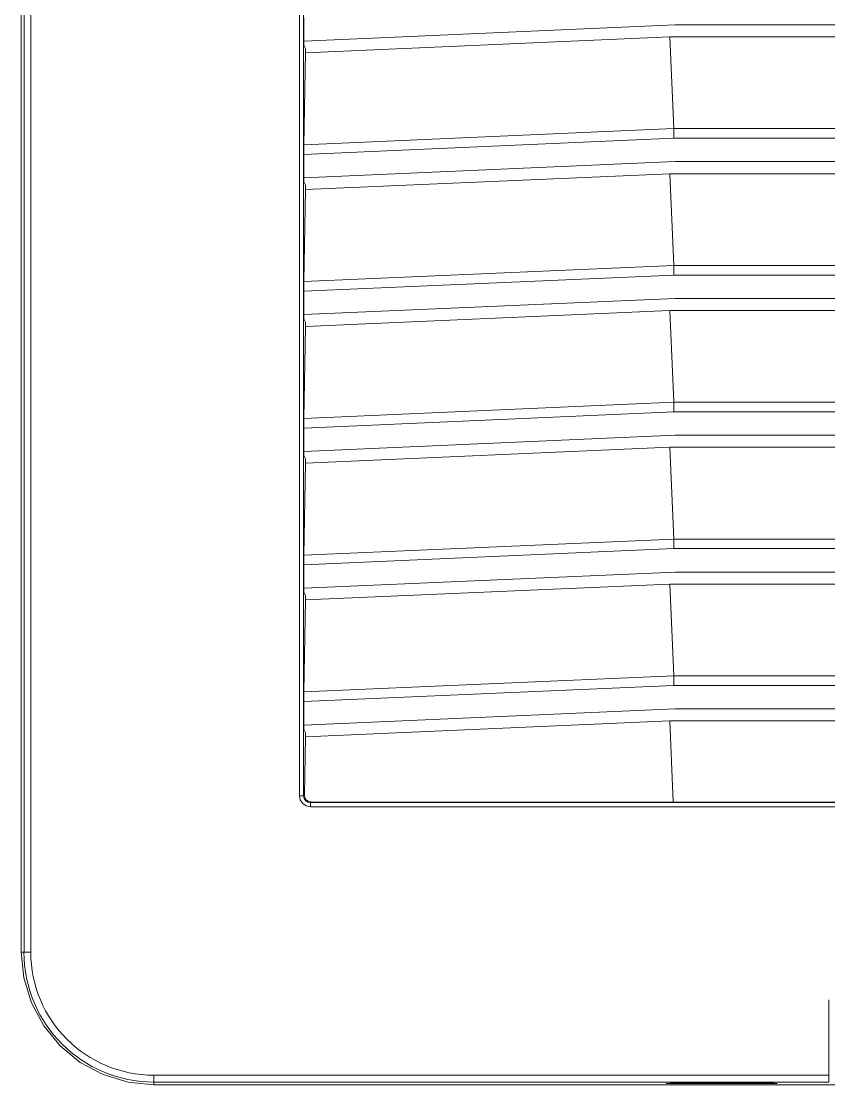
# Model space of a CAD drawing. Header units: millimetres. Extents: x -6000 to 26000, y -6000 to 26000.
# Drawn here: x 107.66 to 115.87, y -1950.66 to -1939.84 of the extents above; entities that cross this region are included whole.
import ezdxf

# ---------------------------------------------------------------- set-up
doc = ezdxf.new("R2010")
doc.units = ezdxf.units.MM
doc.header["$MEASUREMENT"] = 0
doc.layers.add('Чертеж и Рисунок_Ном._пера__7', color=7, linetype='Continuous', lineweight=15)
doc.layers.add('Чертеж и Рисунок_Ном._пера__8', color=7, linetype='Continuous', lineweight=15, true_color=0xa80f02)

msp = doc.modelspace()

# ---------------------------------------------------------------- linework, layer by layer
at = {"layer": 'Чертеж и Рисунок_Ном._пера__7', "color": 7, "linetype": 'Continuous', "lineweight": 15}
for p, q in [((107.656, -1931.075), (107.656, -1949.307)), ((107.684, -1931.075), (107.684, -1949.307)), ((107.753, -1931.075), (107.753, -1949.307)), ((110.486, -1947.717), (110.486, -1932.665)), ((110.528, -1947.717), (110.528, -1932.665)), ((110.53, -1939.801), (110.53, -1940.039)), ((110.53, -1940.039), (114.309, -1939.874)), ((114.309, -1939.874), (118.011, -1939.874)), ((114.253, -1939.996), (110.547, -1940.158)), ((114.294, -1940.929), (114.253, -1939.996)), ((114.253, -1939.996), (118.011, -1939.996)), ((110.53, -1940.081), (110.53, -1940.039)), ((110.53, -1940.081), (110.53, -1940.039)), ((110.547, -1940.114), (110.53, -1940.081)), ((110.547, -1940.114), (110.547, -1940.158)), ((110.531, -1941.094), (110.547, -1940.158)), ((110.531, -1941.094), (114.294, -1940.929)), ((114.294, -1940.929), (121.951, -1940.929)), ((110.53, -1941.192), (114.296, -1941.028)), ((121.948, -1941.028), (114.296, -1941.028)), ((110.53, -1941.192), (110.53, -1941.43)), ((110.53, -1941.43), (114.309, -1941.265)), ((114.309, -1941.265), (118.011, -1941.265)), ((114.253, -1941.388), (110.547, -1941.55)), ((114.294, -1942.321), (114.253, -1941.388)), ((114.253, -1941.388), (118.011, -1941.388)), ((110.53, -1941.472), (110.53, -1941.43)), ((110.53, -1941.473), (110.53, -1941.43)), ((110.547, -1941.506), (110.53, -1941.472)), ((110.547, -1941.506), (110.547, -1941.55)), ((110.531, -1942.486), (110.547, -1941.55)), ((110.531, -1942.486), (114.294, -1942.321)), ((114.294, -1942.321), (121.951, -1942.321)), ((110.53, -1942.584), (114.296, -1942.42)), ((121.948, -1942.42), (114.296, -1942.42)), ((110.53, -1942.584), (110.53, -1942.822)), ((110.53, -1942.822), (114.309, -1942.657)), ((114.309, -1942.657), (118.011, -1942.657)), ((110.53, -1942.864), (110.53, -1942.822)), ((110.53, -1942.865), (110.53, -1942.822)), ((114.253, -1942.78), (110.547, -1942.941)), ((114.294, -1943.713), (114.253, -1942.78)), ((114.253, -1942.78), (118.011, -1942.78)), ((110.547, -1942.897), (110.53, -1942.864)), ((110.547, -1942.897), (110.547, -1942.941)), ((110.531, -1943.877), (110.547, -1942.941)), ((110.531, -1943.877), (114.294, -1943.713)), ((114.294, -1943.713), (121.951, -1943.713)), ((110.53, -1943.976), (114.296, -1943.811)), ((121.948, -1943.811), (114.296, -1943.811)), ((110.53, -1943.976), (110.53, -1944.214)), ((110.53, -1944.214), (114.309, -1944.049)), ((114.309, -1944.049), (118.011, -1944.049)), ((110.53, -1944.256), (110.53, -1944.214)), ((110.53, -1944.256), (110.53, -1944.214)), ((114.253, -1944.171), (110.547, -1944.333)), ((114.294, -1945.105), (114.253, -1944.171)), ((114.253, -1944.171), (118.011, -1944.171)), ((110.547, -1944.289), (110.53, -1944.256)), ((110.531, -1945.269), (110.547, -1944.333)), ((110.547, -1944.289), (110.547, -1944.333)), ((110.53, -1945.368), (114.296, -1945.203)), ((110.531, -1945.269), (114.294, -1945.105)), ((114.294, -1945.105), (121.951, -1945.105)), ((121.948, -1945.203), (114.296, -1945.203)), ((110.53, -1945.368), (110.53, -1945.606)), ((110.53, -1945.606), (114.309, -1945.441)), ((114.309, -1945.441), (118.011, -1945.441)), ((110.53, -1945.648), (110.53, -1945.606)), ((110.53, -1945.648), (110.53, -1945.606)), ((114.253, -1945.563), (110.547, -1945.725)), ((114.294, -1946.497), (114.253, -1945.563)), ((114.253, -1945.563), (118.011, -1945.563)), ((110.547, -1945.681), (110.53, -1945.648)), ((110.531, -1946.661), (110.547, -1945.725)), ((110.547, -1945.681), (110.547, -1945.725)), ((110.531, -1946.661), (114.294, -1946.497)), ((114.294, -1946.497), (117.119, -1946.497)), ((110.53, -1946.759), (114.296, -1946.595)), ((117.068, -1946.595), (114.296, -1946.595)), ((110.53, -1946.759), (110.53, -1946.998)), ((110.53, -1946.998), (114.309, -1946.833)), ((114.309, -1946.833), (116.941, -1946.833)), ((110.53, -1947.04), (110.53, -1946.997)), ((110.53, -1947.039), (110.53, -1946.998)), ((110.547, -1947.073), (110.53, -1947.039)), ((114.253, -1946.955), (110.547, -1947.117)), ((116.857, -1946.955), (114.253, -1946.955)), ((114.289, -1947.782), (114.253, -1946.955)), ((110.537, -1947.709), (110.547, -1947.117)), ((110.547, -1947.073), (110.547, -1947.117)), ((110.528, -1947.717), (110.537, -1947.709)), ((110.605, -1947.779), (110.598, -1947.787)), ((116.553, -1947.787), (110.598, -1947.787)), ((114.289, -1947.782), (110.605, -1947.779)), ((116.617, -1947.782), (114.289, -1947.782)), ((116.553, -1947.828), (110.598, -1947.828)), ((107.684, -1949.307), (107.656, -1949.307)), ((107.753, -1949.307), (107.684, -1949.307)), ((115.87, -1950.56), (115.87, -1949.792)), ((109.006, -1950.56), (115.87, -1950.56)), ((109.006, -1950.56), (109.006, -1950.63)), ((115.87, -1950.63), (115.87, -1950.56)), ((109.006, -1950.63), (109.006, -1950.657)), ((109.006, -1950.63), (115.87, -1950.63)), ((109.006, -1950.657), (127.238, -1950.657)), ((114.253, -1950.634), (115.311, -1950.634)), ((115.311, -1950.645), (114.253, -1950.645))]:
    msp.add_line(p, q, dxfattribs=at)
at = {"layer": 'Чертеж и Рисунок_Ном._пера__7', "color": 7, "linetype": 'Continuous', "lineweight": 15, "flags": 128}
for points in [[(114.294, -1940.929), (114.294, -1940.951), (114.295, -1940.975), (114.295, -1941.001), (114.296, -1941.028)], [(110.531, -1941.094), (110.53, -1941.115), (110.53, -1941.139), (110.53, -1941.165), (110.53, -1941.192)], [(114.294, -1942.321), (114.294, -1942.342), (114.295, -1942.366), (114.295, -1942.393), (114.296, -1942.42)], [(110.531, -1942.486), (110.53, -1942.507), (110.53, -1942.531), (110.53, -1942.557), (110.53, -1942.584)], [(114.294, -1943.713), (114.294, -1943.734), (114.295, -1943.758), (114.295, -1943.784), (114.296, -1943.811)], [(110.531, -1943.877), (110.53, -1943.898), (110.53, -1943.923), (110.53, -1943.949), (110.53, -1943.976)], [(114.294, -1945.105), (114.294, -1945.126), (114.295, -1945.15), (114.295, -1945.176), (114.296, -1945.203)], [(110.531, -1945.269), (110.53, -1945.29), (110.53, -1945.314), (110.53, -1945.34), (110.53, -1945.368)], [(114.294, -1946.497), (114.294, -1946.518), (114.295, -1946.542), (114.295, -1946.568), (114.296, -1946.595)], [(110.531, -1946.661), (110.53, -1946.682), (110.53, -1946.706), (110.53, -1946.732), (110.53, -1946.759)], [(110.598, -1947.828), (110.555, -1947.82), (110.519, -1947.796), (110.495, -1947.76), (110.486, -1947.717)], [(110.486, -1947.717), (110.502, -1947.717), (110.516, -1947.717), (110.528, -1947.717)], [(110.598, -1947.787), (110.571, -1947.781), (110.549, -1947.766), (110.533, -1947.744), (110.528, -1947.717)], [(110.537, -1947.709), (110.541, -1947.735), (110.556, -1947.759), (110.567, -1947.768), (110.579, -1947.774), (110.592, -1947.778), (110.605, -1947.779)], [(110.598, -1947.828), (110.598, -1947.812), (110.598, -1947.799), (110.598, -1947.787)], [(107.656, -1949.307), (107.682, -1949.57), (107.759, -1949.824), (107.884, -1950.057), (108.052, -1950.262), (108.256, -1950.43), (108.49, -1950.554), (108.743, -1950.631), (109.006, -1950.657)]]:
    msp.add_lwpolyline(points, dxfattribs=at)
at = {"layer": 'Чертеж и Рисунок_Ном._пера__7', "color": 7, "linetype": 'Continuous', "lineweight": 15}
for radius in [1.323, 1.253]:
    msp.add_arc((109.006, -1949.307), radius, 180, 270, dxfattribs=at)
at = {"layer": 'Чертеж и Рисунок_Ном._пера__8', "color": 14, "linetype": 'Continuous', "lineweight": 15, "true_color": 0xa80f02}
for p, q in [((114.253, -1950.645), (114.217, -1950.645)), ((115.347, -1950.645), (115.311, -1950.645))]:
    msp.add_line(p, q, dxfattribs=at)

doc.saveas('drawing.dxf')
